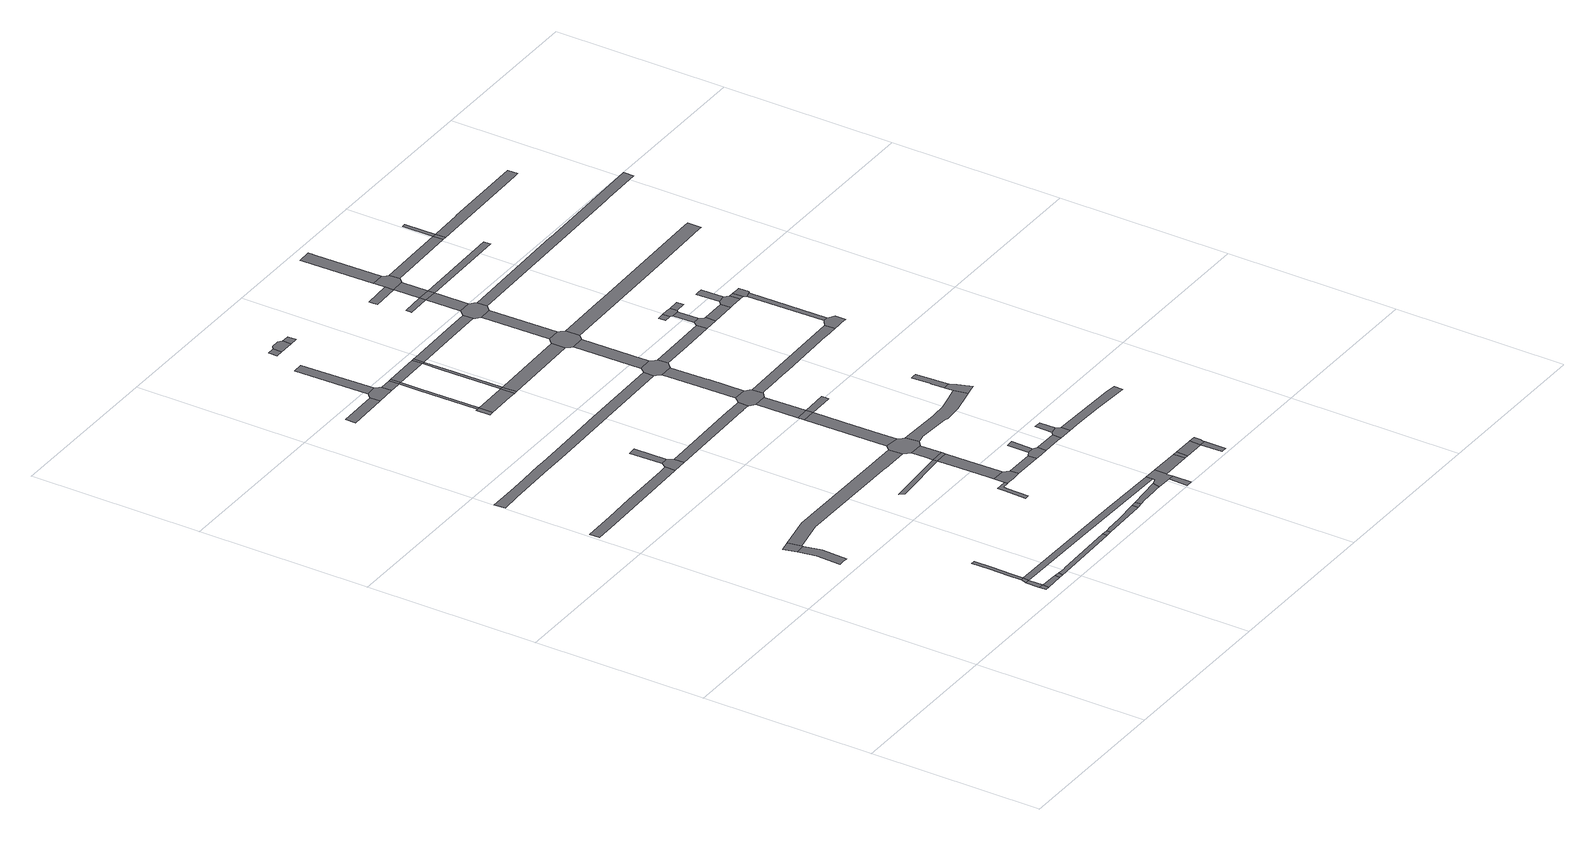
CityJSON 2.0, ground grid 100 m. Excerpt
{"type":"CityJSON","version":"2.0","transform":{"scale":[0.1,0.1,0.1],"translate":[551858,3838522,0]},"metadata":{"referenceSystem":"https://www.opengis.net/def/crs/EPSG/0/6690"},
"CityObjects":{
"road1":{"type":"Road","attributes":{"RoadStructureAttribute.sectionType":"1"},"geometry":[{"type":"MultiSurface","lod":"1","boundaries":[[[0,1,2,3,4,5,6]]]}]},
"road2":{"type":"Road","geometry":[{"type":"MultiSurface","lod":"1","boundaries":[[[7,8,9,10]]]}]},
"road3":{"type":"Road","attributes":{"RoadStructureAttribute.sectionType":"1"},"geometry":[{"type":"MultiSurface","lod":"1","boundaries":[[[11,7,10,12]]]}]},
"road4":{"type":"Road","geometry":[{"type":"MultiSurface","lod":"1","boundaries":[[[13,14,6,5,15]]]}]},
"road5":{"type":"Road","geometry":[{"type":"MultiSurface","lod":"1","boundaries":[[[16,17,11,12]]]}]},
"road6":{"type":"Road","attributes":{"RoadStructureAttribute.sectionType":"1"},"geometry":[{"type":"MultiSurface","lod":"1","boundaries":[[[18,10,9,19,20]]]}]},
"road7":{"type":"Road","attributes":{"RoadStructureAttribute.sectionType":"7"},"geometry":[{"type":"MultiSurface","lod":"1","boundaries":[[[21,22,23,24,25,26,17,16]]]}]},
"road8":{"type":"Road","geometry":[{"type":"MultiSurface","lod":"1","boundaries":[[[20,19,27,28]]]}]},
"road9":{"type":"Road","attributes":{"RoadStructureAttribute.sectionType":"1"},"geometry":[{"type":"MultiSurface","lod":"1","boundaries":[[[29,30,31,32,33,34,35,36,37,38,39]]]}]},
"road10":{"type":"Road","attributes":{"RoadStructureAttribute.sectionType":"1"},"geometry":[{"type":"MultiSurface","lod":"1","boundaries":[[[40,41,42,28,27,43]]]}]},
"road11":{"type":"Road","attributes":{"RoadStructureAttribute.sectionType":"1"},"geometry":[{"type":"MultiSurface","lod":"1","boundaries":[[[44,45,46,47,48,13,15,49,50,51,52,53]]]}]},
"road12":{"type":"Road","geometry":[{"type":"MultiSurface","lod":"1","boundaries":[[[54,40,43,55]]]}]},
"road13":{"type":"Road","attributes":{"RoadStructureAttribute.sectionType":"1"},"geometry":[{"type":"MultiSurface","lod":"1","boundaries":[[[56,16,12,57,58,59]]]}]},
"road14":{"type":"Road","geometry":[{"type":"MultiSurface","lod":"1","boundaries":[[[60,61,29,39,62,63]]]}]},
"road15":{"type":"Road","geometry":[{"type":"MultiSurface","lod":"1","boundaries":[[[64,65,61,60]]]}]},
"road16":{"type":"Road","attributes":{"RoadStructureAttribute.sectionType":"1"},"geometry":[{"type":"MultiSurface","lod":"1","boundaries":[[[66,67,68,69]]]}]},
"road17":{"type":"Road","attributes":{"RoadStructureAttribute.sectionType":"1"},"geometry":[{"type":"MultiSurface","lod":"1","boundaries":[[[70,71,72,73,74,75,76,77,78,79,80,81,82,83,84,85,86]]]}]},
"road18":{"type":"Road","attributes":{"RoadStructureAttribute.sectionType":"1"},"geometry":[{"type":"MultiSurface","lod":"1","boundaries":[[[87,88,89,90,54,55,91,92]]]}]},
"road19":{"type":"Road","attributes":{"RoadStructureAttribute.sectionType":"1"},"geometry":[{"type":"MultiSurface","lod":"1","boundaries":[[[93,94,95,96,97,98,99,100,101]]]}]},
"road20":{"type":"Road","geometry":[{"type":"MultiSurface","lod":"1","boundaries":[[[102,103,104,105,106,107,108,109,110]]]}]},
"road21":{"type":"Road","geometry":[{"type":"MultiSurface","lod":"1","boundaries":[[[111,112,113,114,115]]]}]},
"road22":{"type":"Road","geometry":[{"type":"MultiSurface","lod":"1","boundaries":[[[116,87,92,117]]]}]},
"road23":{"type":"Road","geometry":[{"type":"MultiSurface","lod":"1","boundaries":[[[118,119,120,121,122,123,66,69,124,125]]]}]},
"road24":{"type":"Road","attributes":{"RoadStructureAttribute.sectionType":"1"},"geometry":[{"type":"MultiSurface","lod":"1","boundaries":[[[126,127,128,129,130,131,112,111]]]}]},
"road25":{"type":"Road","attributes":{"RoadStructureAttribute.sectionType":"1"},"geometry":[{"type":"MultiSurface","lod":"1","boundaries":[[[132,133,121,120]]]}]},
"road26":{"type":"Road","geometry":[{"type":"MultiSurface","lod":"1","boundaries":[[[134,135,102,110,136,137,138,139,140]]]}]},
"road27":{"type":"Road","attributes":{"RoadStructureAttribute.sectionType":"1"},"geometry":[{"type":"MultiSurface","lod":"1","boundaries":[[[141,142,143,63,62,144,145,146,147]]]}]},
"road28":{"type":"Road","attributes":{"RoadStructureAttribute.sectionType":"1"},"geometry":[{"type":"MultiSurface","lod":"1","boundaries":[[[148,125,124,149,129]]]}]},
"road29":{"type":"Road","attributes":{"RoadStructureAttribute.sectionType":"1"},"geometry":[{"type":"MultiSurface","lod":"1","boundaries":[[[150,151,111,115,152,153,154]]]}]},
"road30":{"type":"Road","attributes":{"RoadStructureAttribute.sectionType":"1"},"geometry":[{"type":"MultiSurface","lod":"1","boundaries":[[[155,116,117,156,157,158,159]]]}]},
"road31":{"type":"Road","attributes":{"RoadStructureAttribute.sectionType":"1"},"geometry":[{"type":"MultiSurface","lod":"1","boundaries":[[[160,161,162,101,163,164,165,135,134]]]}]},
"road32":{"type":"Road","geometry":[{"type":"MultiSurface","lod":"1","boundaries":[[[166,148,129,128]]]}]},
"road33":{"type":"Road","geometry":[{"type":"MultiSurface","lod":"1","boundaries":[[[167,93,101,162]]]}]},
"road34":{"type":"Road","attributes":{"RoadStructureAttribute.sectionType":"1"},"geometry":[{"type":"MultiSurface","lod":"1","boundaries":[[[168,169,93,167,170]]]}]},
"road35":{"type":"Road","geometry":[{"type":"MultiSurface","lod":"1","boundaries":[[[171,150,154,172]]]}]},
"road36":{"type":"Road","attributes":{"RoadStructureAttribute.sectionType":"1"},"geometry":[{"type":"MultiSurface","lod":"1","boundaries":[[[140,139,173,174]]]}]},
"road37":{"type":"Road","geometry":[{"type":"MultiSurface","lod":"1","boundaries":[[[175,53,52,168,170,176,177,178,179,180]]]}]},
"road38":{"type":"Road","attributes":{"RoadStructureAttribute.sectionType":"1"},"geometry":[{"type":"MultiSurface","lod":"1","boundaries":[[[181,182,166,128,183,184]]]}]},
"road39":{"type":"Road","geometry":[{"type":"MultiSurface","lod":"1","boundaries":[[[185,186,187,188]]]}]},
"road40":{"type":"Road","geometry":[{"type":"MultiSurface","lod":"1","boundaries":[[[189,59,58,190,155,159,191,192,193,194,195]]]}]},
"road41":{"type":"Road","attributes":{"RoadStructureAttribute.sectionType":"1"},"geometry":[{"type":"MultiSurface","lod":"1","boundaries":[[[192,191,196,197]]]}]},
"road42":{"type":"Road","attributes":{"RoadStructureAttribute.sectionType":"1"},"geometry":[{"type":"MultiSurface","lod":"1","boundaries":[[[198,199,200,184,201,202,150,171]]]}]},
"road43":{"type":"Road","attributes":{"RoadStructureAttribute.sectionType":"1"},"geometry":[{"type":"MultiSurface","lod":"1","boundaries":[[[203,204,205,206,207,208,209,175,180]]]}]},
"road44":{"type":"Road","geometry":[{"type":"MultiSurface","lod":"1","boundaries":[[[210,211,188,187,212,213]]]}]},
"road45":{"type":"Road","geometry":[{"type":"MultiSurface","lod":"1","boundaries":[[[214,215,174,173,216,217,218]]]}]},
"road46":{"type":"Road","geometry":[{"type":"MultiSurface","lod":"1","boundaries":[[[219,181,184,200]]]}]},
"road47":{"type":"Road","geometry":[{"type":"MultiSurface","lod":"1","boundaries":[[[220,221,215,214]]]}]},
"road48":{"type":"Road","geometry":[{"type":"MultiSurface","lod":"1","boundaries":[[[222,223,209,208]]]}]},
"road49":{"type":"Road","geometry":[{"type":"MultiSurface","lod":"1","boundaries":[[[224,225,213,212]]]}]},
"road50":{"type":"Road","attributes":{"RoadStructureAttribute.sectionType":"1"},"geometry":[{"type":"MultiSurface","lod":"1","boundaries":[[[195,194,226,227]]]}]},
"road51":{"type":"Road","attributes":{"RoadStructureAttribute.sectionType":"1"},"geometry":[{"type":"MultiSurface","lod":"1","boundaries":[[[228,229,230,231,223,222]]]}]},
"road52":{"type":"Road","attributes":{"RoadStructureAttribute.sectionType":"1"},"geometry":[{"type":"MultiSurface","lod":"1","boundaries":[[[232,218,217,233,234,235]]]}]},
"road53":{"type":"Road","attributes":{"RoadStructureAttribute.sectionType":"1"},"geometry":[{"type":"MultiSurface","lod":"1","boundaries":[[[236,237,238,171,172,239]]]}]},
"road54":{"type":"Road","geometry":[{"type":"MultiSurface","lod":"1","boundaries":[[[240,241,242,243,244,245,141,147,246,247,248,231,230,249,250,251,252,253,254]]]}]},
"road55":{"type":"Road","geometry":[{"type":"MultiSurface","lod":"1","boundaries":[[[255,256,257,222,208]]]}]},
"road56":{"type":"Road","geometry":[{"type":"MultiSurface","lod":"1","boundaries":[[[227,226,258,259]]]}]},
"road57":{"type":"Road","attributes":{"RoadStructureAttribute.sectionType":"1"},"geometry":[{"type":"MultiSurface","lod":"1","boundaries":[[[260,261,262,243,242,263,264,265]]]}]},
"road58":{"type":"Road","attributes":{"RoadStructureAttribute.sectionType":"1"},"geometry":[{"type":"MultiSurface","lod":"1","boundaries":[[[266,267,268,269,270,271,272,178,177,273,274,275,276,277,278,279,280,281,282,283,284]]]}]},
"road59":{"type":"Road","geometry":[{"type":"MultiSurface","lod":"1","boundaries":[[[285,286,235,234,287,288]]]}]},
"road60":{"type":"Road","attributes":{"RoadStructureAttribute.sectionType":"1"},"geometry":[{"type":"MultiSurface","lod":"1","boundaries":[[[289,259,258,290,291]]]}]},
"road61":{"type":"Road","geometry":[{"type":"MultiSurface","lod":"1","boundaries":[[[292,293,294,286,285]]]}]},
"road62":{"type":"Road","attributes":{"RoadStructureAttribute.sectionType":"1"},"geometry":[{"type":"MultiSurface","lod":"1","boundaries":[[[295,296,297,219,200,298,299,300]]]}]},
"road63":{"type":"Road","geometry":[{"type":"MultiSurface","lod":"1","boundaries":[[[301,302,303,304,70,86,305,260,265,306,307,308]]]}]},
"road64":{"type":"Road","attributes":{"RoadStructureAttribute.sectionType":"1"},"geometry":[{"type":"MultiSurface","lod":"1","boundaries":[[[309,290,310,311]]]}]},
"road65":{"type":"Road","geometry":[{"type":"MultiSurface","lod":"1","boundaries":[[[291,290,309,312,313,314,315]]]}]},
"road66":{"type":"Road","attributes":{"RoadStructureAttribute.sectionType":"1"},"geometry":[{"type":"MultiSurface","lod":"1","boundaries":[[[316,317,318,319,303,302]]]}]},
"road67":{"type":"Road","geometry":[{"type":"MultiSurface","lod":"1","boundaries":[[[320,321,322,323,236,239,324,319,318,325,326,327]]]}]},
"road68":{"type":"Road","attributes":{"RoadStructureAttribute.sectionType":"1"},"geometry":[{"type":"MultiSurface","lod":"1","boundaries":[[[328,329,288,287,330,331,332,333]]]}]},
"road69":{"type":"Road","attributes":{"RoadStructureAttribute.sectionType":"1"},"geometry":[{"type":"MultiSurface","lod":"1","boundaries":[[[334,335,336,322,321]]]}]},
"road70":{"type":"Road","geometry":[{"type":"MultiSurface","lod":"1","boundaries":[[[337,338,266,284,339,340,341]]]}]},
"road71":{"type":"Road","attributes":{"RoadStructureAttribute.sectionType":"1"},"geometry":[{"type":"MultiSurface","lod":"1","boundaries":[[[342,343,344,345,346,347,348,338,337]]]}]},
"road72":{"type":"Road","attributes":{"RoadStructureAttribute.sectionType":"1"},"geometry":[{"type":"MultiSurface","lod":"1","boundaries":[[[349,350,308,307,351,352]]]}]},
"road73":{"type":"Road","geometry":[{"type":"MultiSurface","lod":"1","boundaries":[[[353,354,355,356,357]]]}]},
"road74":{"type":"Road","attributes":{"RoadStructureAttribute.sectionType":"1"},"geometry":[{"type":"MultiSurface","lod":"1","boundaries":[[[358,254,253,359,360,361,362,363,364,365,366,367]]]}]},
"road75":{"type":"Road","geometry":[{"type":"MultiSurface","lod":"1","boundaries":[[[368,369,295,300,370,371,336,335,372,373,374,375,376,377]]]}]},
"road76":{"type":"Road","geometry":[{"type":"MultiSurface","lod":"1","boundaries":[[[378,379,380,381,382]]]}]},
"road77":{"type":"Road","attributes":{"RoadStructureAttribute.sectionType":"1"},"geometry":[{"type":"MultiSurface","lod":"1","boundaries":[[[383,368,377,384,385]]]}]},
"road78":{"type":"Road","geometry":[{"type":"MultiSurface","lod":"1","boundaries":[[[386,353,357,383,385]]]}]},
"road79":{"type":"Road","attributes":{"RoadStructureAttribute.sectionType":"1"},"geometry":[{"type":"MultiSurface","lod":"1","boundaries":[[[387,382,388,353,386]]]}]},
"road80":{"type":"Road","geometry":[{"type":"MultiSurface","lod":"1","boundaries":[[[389,390,391,392,393,378,382,387,394,395,396]]]}]},
"road81":{"type":"Road","geometry":[{"type":"MultiSurface","lod":"1","boundaries":[[[397,398,399,400,401]]]}]},
"road82":{"type":"Road","geometry":[{"type":"MultiSurface","lod":"1","boundaries":[[[402,403,404,349,352,405,406]]]}]},
"road83":{"type":"Road","attributes":{"RoadStructureAttribute.sectionType":"1"},"geometry":[{"type":"MultiSurface","lod":"1","boundaries":[[[407,408,409,410,411,412,392,391]]]}]},
"road84":{"type":"Road","attributes":{"RoadStructureAttribute.sectionType":"1"},"geometry":[{"type":"MultiSurface","lod":"1","boundaries":[[[413,414,404,403]]]}]},
"road85":{"type":"Road","geometry":[{"type":"MultiSurface","lod":"1","boundaries":[[[415,416,397,401,414,413,417]]]}]},
"road86":{"type":"Road","attributes":{"RoadStructureAttribute.sectionType":"1"},"geometry":[{"type":"MultiSurface","lod":"1","boundaries":[[[418,406,405,419,420]]]}]},
"road87":{"type":"Road","attributes":{"RoadStructureAttribute.sectionType":"1"},"geometry":[{"type":"MultiSurface","lod":"1","boundaries":[[[421,422,423,415,417]]]}]},
"road88":{"type":"Road","geometry":[{"type":"MultiSurface","lod":"1","boundaries":[[[424,425,358,367,426,427,428,429,430,431]]]}]},
"road89":{"type":"Road","attributes":{"RoadStructureAttribute.sectionType":"1"},"geometry":[{"type":"MultiSurface","lod":"1","boundaries":[[[432,433,434,386,385]]]}]},
"road90":{"type":"Road","attributes":{"RoadStructureAttribute.sectionType":"1"},"geometry":[{"type":"MultiSurface","lod":"1","boundaries":[[[435,436,396,395,437]]]}]},
"road91":{"type":"Road","geometry":[{"type":"MultiSurface","lod":"1","boundaries":[[[438,439,418,420,440,441,442]]]}]},
"road92":{"type":"Road","attributes":{"RoadStructureAttribute.sectionType":"1"},"geometry":[{"type":"MultiSurface","lod":"1","boundaries":[[[443,444,424,431]]]}]},
"road93":{"type":"Road","geometry":[{"type":"MultiSurface","lod":"1","boundaries":[[[445,446,447,439,438]]]}]},
"road94":{"type":"Road","attributes":{"RoadStructureAttribute.sectionType":"1"},"geometry":[{"type":"MultiSurface","lod":"1","boundaries":[[[448,442,441,449]]]}]},
"road95":{"type":"Road","attributes":{"RoadStructureAttribute.sectionType":"1"},"geometry":[{"type":"MultiSurface","lod":"1","boundaries":[[[450,451,452,453,454,455,456,327,326,457,458,459,460]]]}]},
"road96":{"type":"Road","geometry":[{"type":"MultiSurface","lod":"1","boundaries":[[[461,462,463,448,449,464,465,444,443,466,467]]]}]},
"road97":{"type":"Road","geometry":[{"type":"MultiSurface","lod":"1","boundaries":[[[468,435,437,469]]]}]},
"road98":{"type":"Road","geometry":[{"type":"MultiSurface","lod":"1","boundaries":[[[470,471,472,435,468]]]}]},
"road99":{"type":"Road","attributes":{"RoadStructureAttribute.sectionType":"1"},"geometry":[{"type":"MultiSurface","lod":"1","boundaries":[[[473,474,475,476,477,375,374,478,479,480]]]}]},
"road100":{"type":"Road","attributes":{"RoadStructureAttribute.sectionType":"1"},"geometry":[{"type":"MultiSurface","lod":"1","boundaries":[[[481,482,483,484,468,469,485,486,487]]]}]}
},
"vertices":[
[458,1235,0],[452,1093,0],[482,1092,0],[512,1091,0],[518,1241,0],[500,1341,0],[437,1336,0],
[797,121,0],[798,81,0],[825,82,0],[827,116,0],
[801,201,0],[826,202,0],
[483,1426,0],[421,1414,0],[498,1349,0],
[831,239,0],[811,236,0],
[901,115,0],[932,84,0],[938,114,0],
[832,311,0],[833,432,0],[834,533,0],[812,534,0],[812,429,0],[811,311,0],
[962,85,0],[968,113,0],
[771,2331,0],[726,2330,0],[451,2325,0],[449,2325,0],[411,2324,0],[353,2323,0],[220,2320,0],[22,2315,0],[27,2258,0],[178,2260,0],[772,2272,0],
[1399,119,0],[1023,112,0],[1013,109,0],[1400,95,0],
[1357,1462,0],[1352,1462,0],[1238,1463,0],[1237,1463,0],[685,1466,0],[689,1387,0],[1353,1382,0],[1356,1382,0],[1513,1381,0],[1505,1461,0],
[1436,120,0],[1437,96,0],
[1620,230,0],[1381,195,0],[1979,183,0],[1979,222,0],
[837,2365,0],[792,2364,0],[858,2273,0],[857,2333,0],
[833,2556,0],[788,2554,0],
[542,3946,0],[301,3941,0],[302,3882,0],[544,3887,0],
[1480,2903,0],[941,2893,0],[930,2892,0],[814,2889,0],[813,2889,0],[616,2885,0],[615,2885,0],[486,2882,0],[440,2881,0],[299,2877,0],[166,2874,0],[8,2873,0],[13,2810,0],[126,2815,0],[440,2821,0],[570,2823,0],[1476,2841,0],
[1707,138,0],[1564,125,0],[1462,123,0],[1457,120,0],[1707,102,0],[1709,102,0],
[1546,1221,0],[1185,1195,0],[1176,1195,0],[1186,1181,0],[1196,1168,0],[1351,1179,0],[1413,1186,0],[1414,1186,0],[1548,1196,0],
[1555,801,0],[1488,800,0],[1487,782,0],[1486,754,0],[1482,630,0],[1507,630,0],[1511,760,0],[1515,782,0],[1556,784,0],
[752,3427,0],[737,3427,0],[724,3427,0],[726,3347,0],[753,3347,0],
[1742,141,0],[1744,107,0],
[650,3958,0],[642,3969,0],[634,3979,0],[569,3973,0],[562,3966,0],[553,3957,0],[659,3890,0],[657,3949,0],
[752,3433,0],[748,3777,0],[747,3892,0],[732,3891,0],[733,3777,0],[737,3432,0],
[621,4408,0],[558,4406,0],
[1635,864,0],[1555,863,0],[1557,784,0],[1612,784,0],[1644,784,0],[1664,784,0],[1663,836,0],
[1489,2346,0],[1436,2345,0],[1382,2344,0],[1427,2285,0],[1434,2285,0],[1446,2286,0],[1489,2287,0],
[731,3950,0],[720,3891,0],
[964,3432,0],[953,3432,0],[923,3350,0],[942,3349,0],[966,3350,0],
[1943,160,0],[1781,110,0],[1881,115,0],[1915,118,0],[1932,116,0],
[1634,881,0],[1630,1069,0],[1628,1197,0],[1548,1188,0],[1551,1067,0],[1555,891,0],
[746,3951,0],
[1628,1222,0],
[1544,1348,0],[1546,1263,0],[1626,1347,0],
[982,3433,0],[984,3350,0],
[1834,784,0],[1834,834,0],
[1536,1490,0],[1642,1362,0],[1656,1373,0],[1647,1450,0],[1637,1460,0],[1617,1480,0],
[958,3955,0],[878,3953,0],[951,3896,0],[960,3895,0],
[633,4606,0],[634,4556,0],[680,4557,0],[679,4607,0],
[2029,221,0],[1979,169,0],[2022,112,0],[2054,113,0],[2054,147,0],[2057,151,0],[2057,221,0],
[2020,4,0],[2055,4,0],
[982,3437,0],[976,3780,0],[975,3895,0],[961,3780,0],[964,3437,0],
[1615,1577,0],[1611,1743,0],[1610,1800,0],[1608,1899,0],[1608,1900,0],[1607,1974,0],[1526,1973,0],
[748,4624,0],[698,4623,0],[767,4557,0],[767,4607,0],
[1902,851,0],[1862,849,0],[1846,784,0],[1924,784,0],[1924,836,0],
[973,3955,0],
[1904,976,0],[1864,975,0],
[1606,2014,0],[1526,2011,0],
[816,4558,0],[815,4608,0],
[2234,150,0],[2234,219,0],
[1605,2070,0],[1605,2071,0],[1601,2260,0],[1521,2259,0],
[1930,836,0],[2035,785,0],[2066,784,0],[2067,835,0],
[1466,3442,0],[998,3433,0],[984,3433,0],[1467,3362,0],
[1629,2350,0],[1620,2359,0],[1600,2380,0],[1519,2378,0],[1500,2356,0],[1491,2346,0],[1489,2285,0],[1491,2284,0],[1501,2276,0],[1621,2276,0],[1631,2285,0],[1631,2287,0],[1633,2287,0],[1633,2290,0],[1630,2350,0],
[1761,1978,0],[1761,1998,0],[1760,2017,0],
[2259,150,0],[2260,218,0],
[1509,2812,0],[1514,2593,0],[1514,2586,0],[1594,2588,0],[1594,2594,0],[1589,2812,0],
[2160,1485,0],[2152,1483,0],[2088,1468,0],[2001,1448,0],[1923,1444,0],[1901,1443,0],[1899,1442,0],[1661,1374,0],[1706,1383,0],[1899,1371,0],[1922,1365,0],[1984,1369,0],[2007,1370,0],[2024,1374,0],[2083,1386,0],[2095,1388,0],[2105,1390,0],[2132,1396,0],[2177,1405,0],
[2130,856,0],[2086,849,0],[2150,783,0],[2150,835,0],
[2373,217,0],[2382,149,0],[2383,217,0],
[2132,951,0],[2108,952,0],[2088,953,0],
[1460,3964,0],[1304,3962,0],[993,3956,0],[981,3896,0],[1259,3901,0],[1458,3905,0],
[1608,2914,0],[1587,2936,0],[1507,2934,0],[1488,2912,0],[1487,2832,0],[1611,2835,0],[1620,2844,0],[1617,2905,0],
[2419,150,0],[2385,24,0],[2420,25,0],
[2419,162,0],[2423,179,0],[2424,180,0],[2425,215,0],
[1587,2964,0],[1587,2974,0],[1580,3333,0],[1500,3331,0],
[1588,3465,0],[1577,3475,0],[1498,3474,0],[1486,3462,0],[1487,3342,0],[1590,3345,0],[1609,3365,0],[1607,3446,0],
[2558,822,0],[2409,829,0],[2240,781,0],[2413,778,0],[2623,764,0],[2625,818,0],
[1569,3877,0],[1569,3878,0],[1491,3874,0],
[2200,1536,0],[2159,1535,0],[2220,1414,0],[2247,1419,0],[2221,1501,0],
[2196,1616,0],[2191,1727,0],[2172,1727,0],[2152,1726,0],[2154,1676,0],[2156,1616,0],[2156,1614,0],
[2002,2913,0],[1783,2908,0],[1811,2848,0],[2004,2852,0],
[1482,4236,0],[1345,4232,0],[1346,4216,0],[1346,4199,0],[1483,4202,0],
[2345,2364,0],[1654,2290,0],[1657,2290,0],[1688,2291,0],[1725,2292,0],[1830,2294,0],[1889,2295,0],[2262,2303,0],[2264,2303,0],[2346,2304,0],
[1486,3997,0],[1467,3974,0],[1468,3895,0],[1488,3876,0],[1588,3898,0],[1590,3899,0],[1599,3909,0],[1598,3967,0],[1587,3978,0],[1567,3998,0],
[1478,4441,0],[1314,4434,0],[1316,4407,0],[1317,4384,0],[1479,4391,0],
[1483,4199,0],[1563,4178,0],[1563,4198,0],
[1562,4238,0],
[1559,4392,0],[1479,4376,0],
[1575,4491,0],[1557,4509,0],[1557,4510,0],[1477,4508,0],[1477,4487,0],[1577,4410,0],[1589,4424,0],[1583,4483,0],
[1998,3112,0],[1958,3111,0],[1959,3071,0],[1999,3072,0],[2001,3072,0],
[2085,2917,0],[2063,2939,0],[2018,2938,0],[2089,2854,0],[2088,2914,0],
[1557,4517,0],[1550,4908,0],[1549,4922,0],[1549,4942,0],[1469,4940,0],[1469,4920,0],
[2061,3062,0],[2016,3061,0],
[2070,3113,0],[2038,3113,0],[2071,3073,0],
[2236,2917,0],[2140,2855,0],[2237,2857,0],
[2135,3074,0],[2135,3094,0],[2134,3114,0],
[2382,2392,0],[2380,2390,0],[2381,2305,0],[2412,2306,0],[2449,2306,0],[2447,2367,0],[2412,2389,0],[2412,2391,0],
[2109,4206,0],[2108,4226,0],[2108,4246,0],
[2018,4491,0],[1888,4489,0],[2020,4432,0],
[2304,2940,0],[2257,2936,0],[2258,2857,0],[2330,2859,0],[2328,2919,0],
[2404,2852,0],[2372,2844,0],
[2302,3072,0],[2277,3072,0],[2252,3071,0],
[2357,2920,0],[2358,2859,0],
[2805,3469,0],[2783,3468,0],[2782,3468,0],[1979,3453,0],[1916,3452,0],[1869,3451,0],[1868,3451,0],[2381,3380,0],[2629,3385,0],[2788,3388,0],[2807,3389,0],
[2414,2921,0],[2369,2920,0],[2368,2920,0],[2367,2850,0],[2371,2845,0],[2406,2853,0],[2415,2861,0],
[2041,4492,0],[2042,4433,0],
[2039,4673,0],[2027,4672,0],[2017,4672,0],
[3045,3998,0],[2726,3991,0],[2724,3991,0],[2322,3983,0],[2320,3983,0],[2772,3932,0],[2801,3933,0],[3042,3938,0],
[2751,4506,0],[2247,4496,0],[2246,4496,0],[2050,4492,0],[2721,4446,0],[2722,4446,0],[2752,4447,0]
]}
